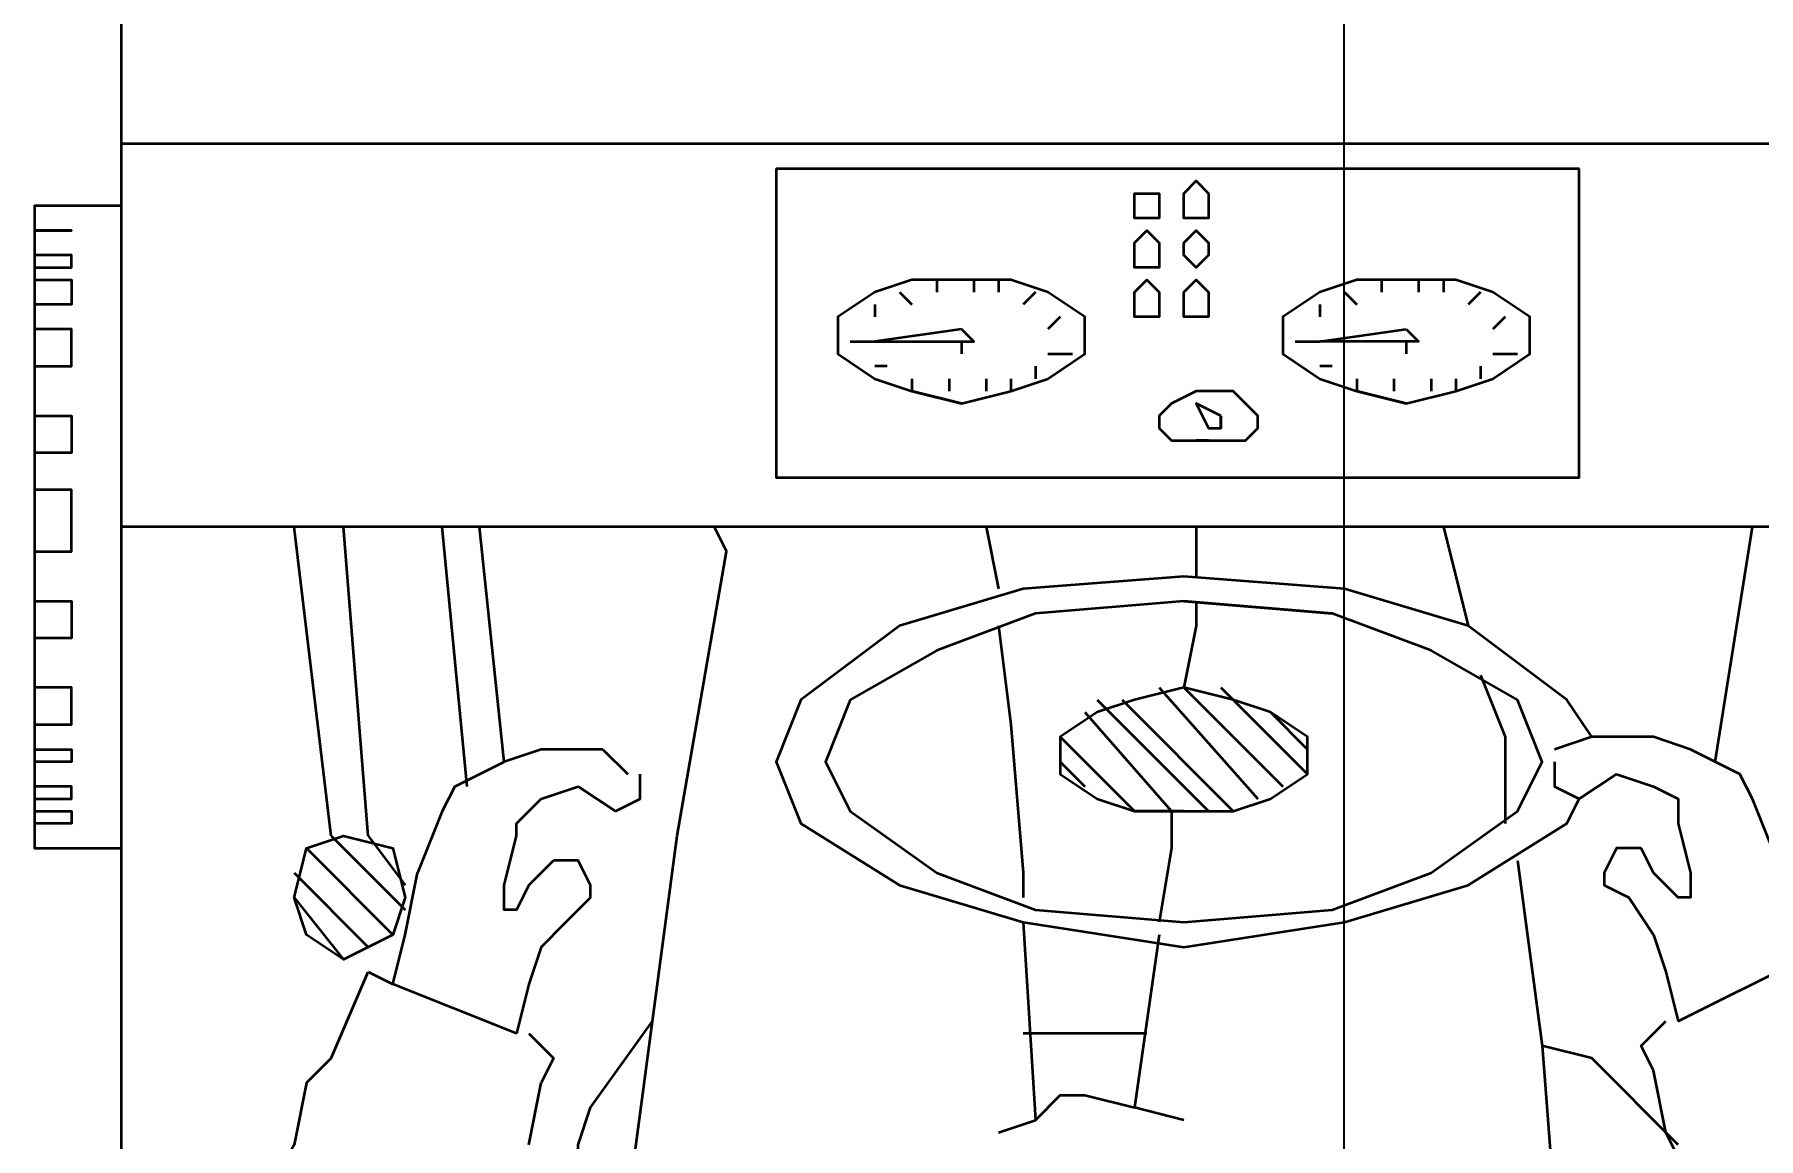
# Model space of a CAD drawing. Header units: millimetres. Extents: x -383313 to -161684, y -117025 to 99224.
# Drawn here: x -337677 to -336765, y -10052 to -9468 of the extents above; entities that cross this region are included whole.
import ezdxf

# ---------------------------------------------------------------- set-up
doc = ezdxf.new("R2010")
doc.units = ezdxf.units.MM
doc.header["$MEASUREMENT"] = 0
doc.layers.get('Defpoints').update_dxf_attribs({"color": 31})
doc.layers.add('001__КОНСТРУКТИВ__размеры внутр.', color=7, linetype='Continuous')
doc.layers.add('layer 1', color=7, linetype='Continuous')
doc.styles.add('PSTUDIO', font='arial.ttf')
doc.dimstyles.new('PS_TICK', dxfattribs={"dimscale": 100, "dimtxt": 2.5, "dimasz": 1, "dimexe": 2, "dimexo": 2, "dimgap": 1, "dimtad": 1, "dimdec": 0, "dimzin": 0, "dimdsep": 46, "dimtxsty": 'PSTUDIO', "dimblk": 'ARCHTICK', "dimcen": 2, "dimdle": 1.5, "dimse1": 1, "dimse2": 1, "dimadec": 0, "dimazin": 0, "dimtfac": 1, "dimtdec": 0, "dimtix": 1, "dimtmove": 1, "dimatfit": 3, "dimldrblk": 'ARCHTICK', "dimfxl": 1, "dimtolj": 1, "dimtzin": 0, "dimarcsym": 0})

# ---------------------------------------------------------------- blocks, each defined once
blk = doc.blocks.new('_ArchTick')
at = {"color": 0, "linetype": 'ByBlock', "const_width": 0.15}
blk.add_lwpolyline([(-0.5, -0.5), (0.5, 0.5)], dxfattribs=at)
blk = doc.blocks.new('*D281')
at = {"layer": '001__КОНСТРУКТИВ__размеры внутр.', "color": 0, "lineweight": -2, "ltscale": 100, "transparency": 16777216}
blk.add_line((-336984.77, -5432.1), (-336984.77, -20232.4), dxfattribs=at)
at = {"layer": 'Defpoints', "color": 0, "ltscale": 100, "transparency": 16777216}
for p in [(-330226.06, -5582.1), (-336984.77, -20082.4), (-335014.06, -20082.4)]:
    blk.add_point(p, dxfattribs=at)
at = {"layer": '001__КОНСТРУКТИВ__размеры внутр.', "color": 0, "lineweight": -2, "ltscale": 100, "transparency": 16777216, "xscale": 100, "yscale": 100, "zscale": 100}
for p, rotation in [((-336984.77, -5582.1), 90), ((-336984.77, -20082.4), 270)]:
    blk.add_blockref('_ArchTick', p, dxfattribs=dict(at, rotation=rotation))
at = {"layer": '001__КОНСТРУКТИВ__размеры внутр.', "color": 0, "ltscale": 100, "transparency": 16777216, "insert": (-337212.41, -12832.25), "char_height": 250, "attachment_point": 5, "rotation": 90, "style": 'PSTUDIO'}
blk.add_mtext('\\A1;14500', dxfattribs=at)
blk = doc.blocks.new('A$C57BD607D')
at = {"layer": 'layer 1', "color": 5, "lineweight": 35}
for points in [[(1156.86, 1437.9), (1156.86, 1437.9), (1156.86, 2836.6), (1156.86, 2836.6)], [(405.23, 2013.07), (405.23, 2013.07), (392.16, 2183), (392.16, 2183)], [(333.33, 2065.35), (333.33, 2065.35), (379.09, 2019.61), (379.09, 2019.61)], [(941.18, 2065.35), (941.18, 2065.35), (934.65, 2032.68), (934.65, 2032.68)], [(339.87, 2058.82), (339.87, 2058.82), (346.41, 2026.14), (346.41, 2026.14)], [(594.77, 2052.29), (594.77, 2052.29), (620.92, 2045.75), (620.92, 2045.75)], [(692.81, 2058.82), (692.81, 2058.82), (673.21, 2052.29), (673.21, 2052.29)], [(679.74, 1947.71), (679.74, 1947.71), (673.21, 2052.29), (673.21, 2052.29)], [(607.84, 1954.25), (607.84, 1954.25), (620.92, 2045.75), (620.92, 2045.75)], [(379.09, 2019.61), (379.09, 2019.61), (405.23, 2013.07), (405.23, 2013.07)], [(1045.75, 2019.61), (1045.75, 2019.61), (1026.15, 1973.85), (1026.15, 1973.85)], [(418.3, 1915.03), (418.3, 1915.03), (405.23, 2013.07), (405.23, 2013.07)], [(614.38, 2006.53), (614.38, 2006.53), (679.74, 2006.53), (679.74, 2006.53)], [(941.18, 1980.39), (941.18, 1980.39), (947.71, 2006.53), (947.71, 2006.53)], [(947.71, 2006.53), (947.71, 2006.53), (1013.08, 1980.39), (1013.08, 1980.39)], [(339.87, 1973.85), (339.87, 1973.85), (333.33, 2000), (333.33, 2000)], [(934.65, 1960.78), (934.65, 1960.78), (941.18, 1980.39), (941.18, 1980.39)], [(346.41, 1954.25), (346.41, 1954.25), (339.87, 1973.85), (339.87, 1973.85)], [(1065.36, 1921.57), (1065.36, 1921.57), (1026.15, 1960.78), (1026.15, 1960.78)], [(1065.36, 1934.64), (1065.36, 1934.64), (1039.22, 1967.32), (1039.22, 1967.32)], [(1006.54, 1954.25), (1006.54, 1954.25), (1000, 1921.57), (1000, 1921.57)], [(1058.82, 1908.49), (1058.82, 1908.49), (1013.08, 1954.25), (1013.08, 1954.25)], [(601.31, 1908.49), (601.31, 1908.49), (607.84, 1947.71), (607.84, 1947.71)], [(679.74, 1921.57), (679.74, 1921.57), (679.74, 1934.64), (679.74, 1934.64)], [(1045.75, 1901.96), (1045.75, 1901.96), (1006.54, 1941.18), (1006.54, 1941.18)], [(941.18, 1928.1), (941.18, 1928.1), (928.11, 1915.03), (928.11, 1915.03)], [(1026.15, 1901.96), (1026.15, 1901.96), (1006.54, 1928.1), (1006.54, 1928.1)], [(346.41, 1921.57), (346.41, 1921.57), (352.94, 1908.49), (352.94, 1908.49)], [(686.27, 1843.14), (686.27, 1843.14), (679.74, 1921.57), (679.74, 1921.57)], [(601.31, 1888.88), (601.31, 1888.88), (601.31, 1908.49), (601.31, 1908.49)], [(1026.15, 1901.96), (1026.15, 1901.96), (1039.22, 1738.56), (1039.22, 1738.56)], [(1045.75, 1901.96), (1045.75, 1901.96), (1065.36, 1738.56), (1065.36, 1738.56)], [(424.84, 1849.67), (424.84, 1849.67), (424.84, 1895.42), (424.84, 1895.42)], [(627.45, 1830.06), (627.45, 1830.06), (568.63, 1888.88), (568.63, 1888.88)], [(640.53, 1830.06), (640.53, 1830.06), (581.7, 1888.88), (581.7, 1888.88)], [(647.06, 1836.6), (647.06, 1836.6), (601.31, 1888.88), (601.31, 1888.88)], [(660.14, 1849.67), (660.14, 1849.67), (620.92, 1888.88), (620.92, 1888.88)], [(895.43, 1888.88), (895.43, 1888.88), (915.04, 1875.81), (915.04, 1875.81)], [(385.63, 1882.35), (385.63, 1882.35), (366.02, 1869.28), (366.02, 1869.28)], [(607.84, 1823.53), (607.84, 1823.53), (555.56, 1882.35), (555.56, 1882.35)], [(575.17, 1823.53), (575.17, 1823.53), (529.41, 1869.28), (529.41, 1869.28)], [(594.77, 1823.53), (594.77, 1823.53), (542.49, 1875.81), (542.49, 1875.81)], [(660.14, 1862.75), (660.14, 1862.75), (647.06, 1875.81), (647.06, 1875.81)], [(901.96, 1856.21), (901.96, 1856.21), (888.89, 1869.28), (888.89, 1869.28)], [(980.39, 1875.81), (980.39, 1875.81), (954.25, 1862.75), (954.25, 1862.75)], [(973.86, 1875.81), (973.86, 1875.81), (986.93, 1738.56), (986.93, 1738.56)], [(313.73, 1862.75), (313.73, 1862.75), (294.12, 1738.56), (294.12, 1738.56)], [(954.25, 1862.75), (954.25, 1862.75), (967.32, 1738.56), (967.32, 1738.56)], [(379.09, 1849.67), (379.09, 1849.67), (398.7, 1856.21), (398.7, 1856.21)], [(549.02, 1836.6), (549.02, 1836.6), (529.41, 1856.21), (529.41, 1856.21)], [(437.91, 1816.99), (437.91, 1816.99), (424.84, 1849.67), (424.84, 1849.67)], [(692.81, 1790.84), (692.81, 1790.84), (686.27, 1843.14), (686.27, 1843.14)], [(588.24, 1790.84), (588.24, 1790.84), (594.77, 1823.53), (594.77, 1823.53)], [(457.52, 1738.56), (457.52, 1738.56), (444.45, 1790.84), (444.45, 1790.84)], [(588.24, 1777.78), (588.24, 1777.78), (588.24, 1790.84), (588.24, 1790.84)], [(699.35, 1738.56), (699.35, 1738.56), (692.81, 1771.24), (692.81, 1771.24)], [(588.24, 1738.56), (588.24, 1738.56), (588.24, 1764.71), (588.24, 1764.71)], [(843.14, 1738.56), (843.14, 1738.56), (836.61, 1751.63), (836.61, 1751.63)], [(52.29, 1738.56), (52.29, 1738.56), (1156.86, 1738.56), (1156.86, 1738.56)], [(575.17, 1679.74), (575.17, 1679.74), (575.17, 1686.27), (575.17, 1686.27)], [(437.91, 1653.59), (437.91, 1653.59), (437.91, 1660.13), (437.91, 1660.13)], [(450.98, 1660.13), (450.98, 1660.13), (450.98, 1666.67), (450.98, 1666.67)], [(464.06, 1660.13), (464.06, 1660.13), (464.06, 1666.67), (464.06, 1666.67)], [(483.67, 1660.13), (483.67, 1660.13), (483.67, 1666.67), (483.67, 1666.67)], [(503.27, 1660.13), (503.27, 1660.13), (503.27, 1666.67), (503.27, 1666.67)], [(673.21, 1653.59), (673.21, 1653.59), (673.21, 1660.13), (673.21, 1660.13)], [(686.27, 1660.13), (686.27, 1660.13), (686.27, 1666.67), (686.27, 1666.67)], [(699.35, 1660.13), (699.35, 1660.13), (699.35, 1666.67), (699.35, 1666.67)], [(718.96, 1660.13), (718.96, 1660.13), (718.96, 1666.67), (718.96, 1666.67)], [(738.57, 1660.13), (738.57, 1660.13), (738.57, 1666.67), (738.57, 1666.67)], [(516.34, 1653.59), (516.34, 1653.59), (522.88, 1653.59), (522.88, 1653.59)], [(751.64, 1653.59), (751.64, 1653.59), (758.18, 1653.59), (758.18, 1653.59)], [(431.37, 1647.06), (431.37, 1647.06), (418.3, 1647.06), (418.3, 1647.06)], [(477.13, 1640.52), (477.13, 1640.52), (477.13, 1647.06), (477.13, 1647.06)], [(666.67, 1647.06), (666.67, 1647.06), (653.6, 1647.06), (653.6, 1647.06)], [(712.42, 1640.52), (712.42, 1640.52), (712.42, 1647.06), (712.42, 1647.06)], [(424.84, 1627.45), (424.84, 1627.45), (431.37, 1633.98), (431.37, 1633.98)], [(535.95, 1640.52), (535.95, 1640.52), (522.88, 1640.52), (522.88, 1640.52)], [(660.14, 1627.45), (660.14, 1627.45), (666.67, 1633.98), (666.67, 1633.98)], [(771.24, 1640.52), (771.24, 1640.52), (758.18, 1640.52), (758.18, 1640.52)], [(522.88, 1620.91), (522.88, 1620.91), (522.88, 1627.45), (522.88, 1627.45)], [(758.18, 1620.91), (758.18, 1620.91), (758.18, 1627.45), (758.18, 1627.45)], [(437.91, 1614.37), (437.91, 1614.37), (444.45, 1620.91), (444.45, 1620.91)], [(457.52, 1607.84), (457.52, 1607.84), (457.52, 1614.37), (457.52, 1614.37)], [(470.59, 1607.84), (470.59, 1607.84), (470.59, 1614.37), (470.59, 1614.37)], [(490.2, 1607.84), (490.2, 1607.84), (490.2, 1614.37), (490.2, 1614.37)], [(509.8, 1614.37), (509.8, 1614.37), (503.27, 1620.91), (503.27, 1620.91)], [(673.21, 1614.37), (673.21, 1614.37), (679.74, 1620.91), (679.74, 1620.91)], [(692.81, 1607.84), (692.81, 1607.84), (692.81, 1614.37), (692.81, 1614.37)], [(705.88, 1607.84), (705.88, 1607.84), (705.88, 1614.37), (705.88, 1614.37)], [(725.49, 1607.84), (725.49, 1607.84), (725.49, 1614.37), (725.49, 1614.37)], [(745.1, 1614.37), (745.1, 1614.37), (738.57, 1620.91), (738.57, 1620.91)], [(810.46, 1549.02), (810.46, 1549.02), (385.63, 1549.02), (385.63, 1549.02)], [(52.29, 1535.94), (52.29, 1535.94), (1156.86, 1535.94), (1156.86, 1535.94)]]:
    blk.add_open_spline(points, degree=3, dxfattribs=at)
for points, knots in [([(1045.75, 2019.61), (1045.75, 2019.61), (1058.82, 2032.68), (1058.82, 2032.68), (1058.82, 2032.68), (1058.82, 2032.68), (1065.36, 2065.35), (1065.36, 2065.35), (1065.36, 2065.35), (1065.36, 2065.35), (1091.51, 2111.11), (1091.51, 2111.11), (1091.51, 2111.11), (1091.51, 2111.11), (1091.51, 2130.72), (1091.51, 2130.72), (1091.51, 2130.72), (1091.51, 2130.72), (1111.12, 2130.72), (1111.12, 2130.72), (1111.12, 2130.72), (1111.12, 2130.72), (1104.58, 2150.32), (1104.58, 2150.32), (1104.58, 2150.32), (1104.58, 2150.32), (1111.12, 2176.47), (1111.12, 2176.47), (1111.12, 2176.47), (1111.12, 2176.47), (1137.25, 2209.15), (1137.25, 2209.15), (1137.25, 2209.15), (1137.25, 2209.15), (1143.79, 2222.22), (1143.79, 2222.22), (1143.79, 2222.22), (1143.79, 2222.22), (1137.25, 2248.36), (1137.25, 2248.36), (1137.25, 2248.36), (1137.25, 2248.36), (1130.72, 2281.04), (1130.72, 2281.04), (1130.72, 2281.04), (1130.72, 2281.04), (1117.65, 2313.73), (1117.65, 2313.73)], [0, 0, 0, 0, 0.083333, 0.083333, 0.083333, 0.083333, 0.166667, 0.166667, 0.166667, 0.166667, 0.25, 0.25, 0.25, 0.25, 0.333333, 0.333333, 0.333333, 0.333333, 0.416667, 0.416667, 0.416667, 0.416667, 0.5, 0.5, 0.5, 0.5, 0.583333, 0.583333, 0.583333, 0.583333, 0.666667, 0.666667, 0.666667, 0.666667, 0.75, 0.75, 0.75, 0.75, 0.833333, 0.833333, 0.833333, 0.833333, 0.916667, 0.916667, 0.916667, 0.916667, 1, 1, 1, 1]), ([(307.19, 2189.54), (307.19, 2189.54), (307.19, 2176.47), (307.19, 2176.47), (307.19, 2176.47), (307.19, 2176.47), (313.73, 2156.86), (313.73, 2156.86), (313.73, 2156.86), (313.73, 2156.86), (320.26, 2130.72), (320.26, 2130.72), (320.26, 2130.72), (320.26, 2130.72), (320.26, 2111.11), (320.26, 2111.11), (320.26, 2111.11), (320.26, 2111.11), (326.8, 2104.57), (326.8, 2104.57), (326.8, 2104.57), (326.8, 2104.57), (333.33, 2091.5), (333.33, 2091.5), (333.33, 2091.5), (333.33, 2091.5), (333.33, 2071.89), (333.33, 2071.89), (333.33, 2071.89), (333.33, 2071.89), (339.87, 2058.82), (339.87, 2058.82)], [0, 0, 0, 0, 0.125, 0.125, 0.125, 0.125, 0.25, 0.25, 0.25, 0.25, 0.375, 0.375, 0.375, 0.375, 0.5, 0.5, 0.5, 0.5, 0.625, 0.625, 0.625, 0.625, 0.75, 0.75, 0.75, 0.75, 0.875, 0.875, 0.875, 0.875, 1, 1, 1, 1]), ([(915.04, 2189.54), (915.04, 2189.54), (915.04, 2065.35), (915.04, 2065.35), (915.04, 2065.35), (915.04, 2065.35), (908.5, 2045.75), (908.5, 2045.75), (908.5, 2045.75), (908.5, 2045.75), (875.82, 2000), (875.82, 2000)], [0, 0, 0, 0, 0.333333, 0.333333, 0.333333, 0.333333, 0.666667, 0.666667, 0.666667, 0.666667, 1, 1, 1, 1]), ([(888.89, 2098.04), (888.89, 2098.04), (862.75, 1901.96), (862.75, 1901.96), (862.75, 1901.96), (862.75, 1901.96), (836.61, 1751.63), (836.61, 1751.63)], [0, 0, 0, 0, 0.5, 0.5, 0.5, 0.5, 1, 1, 1, 1]), ([(673.21, 2052.29), (673.21, 2052.29), (660.14, 2039.22), (660.14, 2039.22), (660.14, 2039.22), (660.14, 2039.22), (647.06, 2039.22), (647.06, 2039.22), (647.06, 2039.22), (647.06, 2039.22), (620.92, 2045.75), (620.92, 2045.75)], [0, 0, 0, 0, 0.333333, 0.333333, 0.333333, 0.333333, 0.666667, 0.666667, 0.666667, 0.666667, 1, 1, 1, 1]), ([(346.41, 2026.14), (346.41, 2026.14), (352.94, 2013.07), (352.94, 2013.07), (352.94, 2013.07), (352.94, 2013.07), (339.87, 2000), (339.87, 2000)], [0, 0, 0, 0, 0.5, 0.5, 0.5, 0.5, 1, 1, 1, 1]), ([(941.18, 2006.53), (941.18, 2006.53), (928.11, 2019.61), (928.11, 2019.61), (928.11, 2019.61), (928.11, 2019.61), (934.65, 2032.68), (934.65, 2032.68)], [0, 0, 0, 0, 0.5, 0.5, 0.5, 0.5, 1, 1, 1, 1]), ([(333.33, 2000), (333.33, 2000), (267.98, 1967.32), (267.98, 1967.32), (267.98, 1967.32), (267.98, 1967.32), (274.51, 1947.71), (274.51, 1947.71)], [0, 0, 0, 0, 0.5, 0.5, 0.5, 0.5, 1, 1, 1, 1]), ([(1026.15, 1973.85), (1026.15, 1973.85), (1013.08, 1980.39), (1013.08, 1980.39), (1013.08, 1980.39), (1013.08, 1980.39), (1006.54, 1954.25), (1006.54, 1954.25)], [0, 0, 0, 0, 0.5, 0.5, 0.5, 0.5, 1, 1, 1, 1]), ([(594.77, 1764.71), (594.77, 1764.71), (679.74, 1771.24), (679.74, 1771.24), (679.74, 1771.24), (679.74, 1771.24), (745.1, 1790.84), (745.1, 1790.84), (745.1, 1790.84), (745.1, 1790.84), (797.39, 1830.06), (797.39, 1830.06), (797.39, 1830.06), (797.39, 1830.06), (810.46, 1862.75), (810.46, 1862.75), (810.46, 1862.75), (810.46, 1862.75), (797.39, 1895.42), (797.39, 1895.42), (797.39, 1895.42), (797.39, 1895.42), (745.1, 1928.1), (745.1, 1928.1), (745.1, 1928.1), (745.1, 1928.1), (679.74, 1947.71), (679.74, 1947.71), (679.74, 1947.71), (679.74, 1947.71), (594.77, 1960.78), (594.77, 1960.78), (594.77, 1960.78), (594.77, 1960.78), (509.8, 1947.71), (509.8, 1947.71), (509.8, 1947.71), (509.8, 1947.71), (444.45, 1928.1), (444.45, 1928.1), (444.45, 1928.1), (444.45, 1928.1), (392.16, 1895.42), (392.16, 1895.42), (392.16, 1895.42), (392.16, 1895.42), (385.63, 1882.35), (385.63, 1882.35)], [0, 0, 0, 0, 0.083333, 0.083333, 0.083333, 0.083333, 0.166667, 0.166667, 0.166667, 0.166667, 0.25, 0.25, 0.25, 0.25, 0.333333, 0.333333, 0.333333, 0.333333, 0.416667, 0.416667, 0.416667, 0.416667, 0.5, 0.5, 0.5, 0.5, 0.583333, 0.583333, 0.583333, 0.583333, 0.666667, 0.666667, 0.666667, 0.666667, 0.75, 0.75, 0.75, 0.75, 0.833333, 0.833333, 0.833333, 0.833333, 0.916667, 0.916667, 0.916667, 0.916667, 1, 1, 1, 1]), ([(934.65, 1960.78), (934.65, 1960.78), (921.57, 1947.71), (921.57, 1947.71), (921.57, 1947.71), (921.57, 1947.71), (908.5, 1934.64), (908.5, 1934.64), (908.5, 1934.64), (908.5, 1934.64), (908.5, 1928.1), (908.5, 1928.1), (908.5, 1928.1), (908.5, 1928.1), (915.04, 1915.03), (915.04, 1915.03), (915.04, 1915.03), (915.04, 1915.03), (928.11, 1915.03), (928.11, 1915.03)], [0, 0, 0, 0, 0.2, 0.2, 0.2, 0.2, 0.4, 0.4, 0.4, 0.4, 0.6, 0.6, 0.6, 0.6, 0.8, 0.8, 0.8, 0.8, 1, 1, 1, 1]), ([(1065.36, 1934.64), (1065.36, 1934.64), (1058.82, 1954.25), (1058.82, 1954.25), (1058.82, 1954.25), (1058.82, 1954.25), (1039.22, 1967.32), (1039.22, 1967.32), (1039.22, 1967.32), (1039.22, 1967.32), (1013.08, 1954.25), (1013.08, 1954.25), (1013.08, 1954.25), (1013.08, 1954.25), (1006.54, 1934.64), (1006.54, 1934.64), (1006.54, 1934.64), (1006.54, 1934.64), (1013.08, 1908.49), (1013.08, 1908.49), (1013.08, 1908.49), (1013.08, 1908.49), (1039.22, 1901.96), (1039.22, 1901.96), (1039.22, 1901.96), (1039.22, 1901.96), (1058.82, 1908.49), (1058.82, 1908.49), (1058.82, 1908.49), (1058.82, 1908.49), (1065.36, 1934.64), (1065.36, 1934.64)], [0, 0, 0, 0, 0.125, 0.125, 0.125, 0.125, 0.25, 0.25, 0.25, 0.25, 0.375, 0.375, 0.375, 0.375, 0.5, 0.5, 0.5, 0.5, 0.625, 0.625, 0.625, 0.625, 0.75, 0.75, 0.75, 0.75, 0.875, 0.875, 0.875, 0.875, 1, 1, 1, 1]), ([(352.94, 1908.49), (352.94, 1908.49), (366.02, 1908.49), (366.02, 1908.49), (366.02, 1908.49), (366.02, 1908.49), (372.55, 1921.57), (372.55, 1921.57), (372.55, 1921.57), (372.55, 1921.57), (372.55, 1928.1), (372.55, 1928.1), (372.55, 1928.1), (372.55, 1928.1), (359.48, 1934.64), (359.48, 1934.64), (359.48, 1934.64), (359.48, 1934.64), (346.41, 1954.25), (346.41, 1954.25)], [0, 0, 0, 0, 0.2, 0.2, 0.2, 0.2, 0.4, 0.4, 0.4, 0.4, 0.6, 0.6, 0.6, 0.6, 0.8, 0.8, 0.8, 0.8, 1, 1, 1, 1]), ([(594.77, 1777.78), (594.77, 1777.78), (673.21, 1784.31), (673.21, 1784.31), (673.21, 1784.31), (673.21, 1784.31), (725.49, 1803.92), (725.49, 1803.92), (725.49, 1803.92), (725.49, 1803.92), (771.24, 1830.06), (771.24, 1830.06), (771.24, 1830.06), (771.24, 1830.06), (784.31, 1862.75), (784.31, 1862.75), (784.31, 1862.75), (784.31, 1862.75), (771.24, 1888.88), (771.24, 1888.88), (771.24, 1888.88), (771.24, 1888.88), (725.49, 1921.57), (725.49, 1921.57), (725.49, 1921.57), (725.49, 1921.57), (673.21, 1941.18), (673.21, 1941.18), (673.21, 1941.18), (673.21, 1941.18), (594.77, 1947.71), (594.77, 1947.71), (594.77, 1947.71), (594.77, 1947.71), (516.34, 1941.18), (516.34, 1941.18), (516.34, 1941.18), (516.34, 1941.18), (464.06, 1921.57), (464.06, 1921.57), (464.06, 1921.57), (464.06, 1921.57), (418.3, 1888.88), (418.3, 1888.88), (418.3, 1888.88), (418.3, 1888.88), (405.23, 1862.75), (405.23, 1862.75), (405.23, 1862.75), (405.23, 1862.75), (418.3, 1830.06), (418.3, 1830.06), (418.3, 1830.06), (418.3, 1830.06), (464.06, 1803.92), (464.06, 1803.92), (464.06, 1803.92), (464.06, 1803.92), (516.34, 1784.31), (516.34, 1784.31), (516.34, 1784.31), (516.34, 1784.31), (594.77, 1777.78), (594.77, 1777.78), (594.77, 1777.78), (594.77, 1777.78), (516.34, 1784.31), (516.34, 1784.31)], [0, 0, 0, 0, 0.058824, 0.058824, 0.058824, 0.058824, 0.117647, 0.117647, 0.117647, 0.117647, 0.176471, 0.176471, 0.176471, 0.176471, 0.235294, 0.235294, 0.235294, 0.235294, 0.294118, 0.294118, 0.294118, 0.294118, 0.352941, 0.352941, 0.352941, 0.352941, 0.411765, 0.411765, 0.411765, 0.411765, 0.470588, 0.470588, 0.470588, 0.470588, 0.529412, 0.529412, 0.529412, 0.529412, 0.588235, 0.588235, 0.588235, 0.588235, 0.647059, 0.647059, 0.647059, 0.647059, 0.705882, 0.705882, 0.705882, 0.705882, 0.764706, 0.764706, 0.764706, 0.764706, 0.823529, 0.823529, 0.823529, 0.823529, 0.882353, 0.882353, 0.882353, 0.882353, 0.941176, 0.941176, 0.941176, 0.941176, 1, 1, 1, 1]), ([(366.02, 1869.28), (366.02, 1869.28), (346.41, 1875.81), (346.41, 1875.81), (346.41, 1875.81), (346.41, 1875.81), (333.33, 1882.35), (333.33, 1882.35), (333.33, 1882.35), (333.33, 1882.35), (333.33, 1895.42), (333.33, 1895.42), (333.33, 1895.42), (333.33, 1895.42), (326.8, 1921.57), (326.8, 1921.57), (326.8, 1921.57), (326.8, 1921.57), (326.8, 1934.64), (326.8, 1934.64), (326.8, 1934.64), (326.8, 1934.64), (333.33, 1934.64), (333.33, 1934.64), (333.33, 1934.64), (333.33, 1934.64), (346.41, 1921.57), (346.41, 1921.57)], [0, 0, 0, 0, 0.142857, 0.142857, 0.142857, 0.142857, 0.285714, 0.285714, 0.285714, 0.285714, 0.428571, 0.428571, 0.428571, 0.428571, 0.571429, 0.571429, 0.571429, 0.571429, 0.714286, 0.714286, 0.714286, 0.714286, 0.857143, 0.857143, 0.857143, 0.857143, 1, 1, 1, 1]), ([(941.18, 1928.1), (941.18, 1928.1), (947.71, 1941.18), (947.71, 1941.18), (947.71, 1941.18), (947.71, 1941.18), (954.25, 1941.18), (954.25, 1941.18), (954.25, 1941.18), (954.25, 1941.18), (954.25, 1928.1), (954.25, 1928.1), (954.25, 1928.1), (954.25, 1928.1), (947.71, 1901.96), (947.71, 1901.96), (947.71, 1901.96), (947.71, 1901.96), (947.71, 1895.42), (947.71, 1895.42), (947.71, 1895.42), (947.71, 1895.42), (934.65, 1882.35), (934.65, 1882.35), (934.65, 1882.35), (934.65, 1882.35), (915.04, 1875.81), (915.04, 1875.81)], [0, 0, 0, 0, 0.142857, 0.142857, 0.142857, 0.142857, 0.285714, 0.285714, 0.285714, 0.285714, 0.428571, 0.428571, 0.428571, 0.428571, 0.571429, 0.571429, 0.571429, 0.571429, 0.714286, 0.714286, 0.714286, 0.714286, 0.857143, 0.857143, 0.857143, 0.857143, 1, 1, 1, 1]), ([(281.05, 1915.03), (281.05, 1915.03), (294.12, 1882.35), (294.12, 1882.35), (294.12, 1882.35), (294.12, 1882.35), (300.66, 1869.28), (300.66, 1869.28), (300.66, 1869.28), (300.66, 1869.28), (326.8, 1856.21), (326.8, 1856.21), (326.8, 1856.21), (326.8, 1856.21), (346.41, 1849.67), (346.41, 1849.67), (346.41, 1849.67), (346.41, 1849.67), (379.09, 1849.67), (379.09, 1849.67)], [0, 0, 0, 0, 0.2, 0.2, 0.2, 0.2, 0.4, 0.4, 0.4, 0.4, 0.6, 0.6, 0.6, 0.6, 0.8, 0.8, 0.8, 0.8, 1, 1, 1, 1]), ([(980.39, 1875.81), (980.39, 1875.81), (986.93, 1888.88), (986.93, 1888.88), (986.93, 1888.88), (986.93, 1888.88), (1000, 1921.57), (1000, 1921.57)], [0, 0, 0, 0, 0.5, 0.5, 0.5, 0.5, 1, 1, 1, 1]), ([(1156.86, 1568.63), (1156.86, 1568.63), (1202.62, 1568.63), (1202.62, 1568.63), (1202.62, 1568.63), (1202.62, 1568.63), (1202.62, 1908.49), (1202.62, 1908.49), (1202.62, 1908.49), (1202.62, 1908.49), (1156.86, 1908.49), (1156.86, 1908.49)], [0, 0, 0, 0, 0.333333, 0.333333, 0.333333, 0.333333, 0.666667, 0.666667, 0.666667, 0.666667, 1, 1, 1, 1]), ([(594.77, 1888.88), (594.77, 1888.88), (568.63, 1888.88), (568.63, 1888.88), (568.63, 1888.88), (568.63, 1888.88), (549.02, 1882.35), (549.02, 1882.35), (549.02, 1882.35), (549.02, 1882.35), (529.41, 1869.28), (529.41, 1869.28), (529.41, 1869.28), (529.41, 1869.28), (529.41, 1849.67), (529.41, 1849.67), (529.41, 1849.67), (529.41, 1849.67), (549.02, 1836.6), (549.02, 1836.6), (549.02, 1836.6), (549.02, 1836.6), (568.63, 1830.06), (568.63, 1830.06), (568.63, 1830.06), (568.63, 1830.06), (594.77, 1823.53), (594.77, 1823.53), (594.77, 1823.53), (594.77, 1823.53), (620.92, 1830.06), (620.92, 1830.06), (620.92, 1830.06), (620.92, 1830.06), (640.53, 1836.6), (640.53, 1836.6), (640.53, 1836.6), (640.53, 1836.6), (660.14, 1849.67), (660.14, 1849.67), (660.14, 1849.67), (660.14, 1849.67), (660.14, 1869.28), (660.14, 1869.28), (660.14, 1869.28), (660.14, 1869.28), (640.53, 1882.35), (640.53, 1882.35), (640.53, 1882.35), (640.53, 1882.35), (620.92, 1888.88), (620.92, 1888.88), (620.92, 1888.88), (620.92, 1888.88), (594.77, 1888.88), (594.77, 1888.88), (594.77, 1888.88), (594.77, 1888.88), (620.92, 1888.88), (620.92, 1888.88)], [0, 0, 0, 0, 0.066667, 0.066667, 0.066667, 0.066667, 0.133333, 0.133333, 0.133333, 0.133333, 0.2, 0.2, 0.2, 0.2, 0.266667, 0.266667, 0.266667, 0.266667, 0.333333, 0.333333, 0.333333, 0.333333, 0.4, 0.4, 0.4, 0.4, 0.466667, 0.466667, 0.466667, 0.466667, 0.533333, 0.533333, 0.533333, 0.533333, 0.6, 0.6, 0.6, 0.6, 0.666667, 0.666667, 0.666667, 0.666667, 0.733333, 0.733333, 0.733333, 0.733333, 0.8, 0.8, 0.8, 0.8, 0.866667, 0.866667, 0.866667, 0.866667, 0.933333, 0.933333, 0.933333, 0.933333, 1, 1, 1, 1]), ([(895.43, 1888.88), (895.43, 1888.88), (882.35, 1882.35), (882.35, 1882.35), (882.35, 1882.35), (882.35, 1882.35), (882.35, 1869.28), (882.35, 1869.28)], [0, 0, 0, 0, 0.5, 0.5, 0.5, 0.5, 1, 1, 1, 1]), ([(1202.62, 1888.88), (1202.62, 1888.88), (1183.01, 1888.88), (1183.01, 1888.88), (1183.01, 1888.88), (1183.01, 1888.88), (1183.01, 1895.42), (1183.01, 1895.42), (1183.01, 1895.42), (1183.01, 1895.42), (1202.62, 1895.42), (1202.62, 1895.42)], [0, 0, 0, 0, 0.333333, 0.333333, 0.333333, 0.333333, 0.666667, 0.666667, 0.666667, 0.666667, 1, 1, 1, 1]), ([(398.7, 1862.75), (398.7, 1862.75), (398.7, 1875.81), (398.7, 1875.81), (398.7, 1875.81), (398.7, 1875.81), (385.63, 1882.35), (385.63, 1882.35)], [0, 0, 0, 0, 0.5, 0.5, 0.5, 0.5, 1, 1, 1, 1]), ([(1202.62, 1882.35), (1202.62, 1882.35), (1183.01, 1882.35), (1183.01, 1882.35), (1183.01, 1882.35), (1183.01, 1882.35), (1183.01, 1875.81), (1183.01, 1875.81), (1183.01, 1875.81), (1183.01, 1875.81), (1202.62, 1875.81), (1202.62, 1875.81)], [0, 0, 0, 0, 0.333333, 0.333333, 0.333333, 0.333333, 0.666667, 0.666667, 0.666667, 0.666667, 1, 1, 1, 1]), ([(901.96, 1856.21), (901.96, 1856.21), (934.65, 1856.21), (934.65, 1856.21), (934.65, 1856.21), (934.65, 1856.21), (954.25, 1862.75), (954.25, 1862.75)], [0, 0, 0, 0, 0.5, 0.5, 0.5, 0.5, 1, 1, 1, 1]), ([(1202.62, 1856.21), (1202.62, 1856.21), (1183.01, 1856.21), (1183.01, 1856.21), (1183.01, 1856.21), (1183.01, 1856.21), (1183.01, 1862.75), (1183.01, 1862.75), (1183.01, 1862.75), (1183.01, 1862.75), (1202.62, 1862.75), (1202.62, 1862.75)], [0, 0, 0, 0, 0.333333, 0.333333, 0.333333, 0.333333, 0.666667, 0.666667, 0.666667, 0.666667, 1, 1, 1, 1]), ([(379.09, 1849.67), (379.09, 1849.67), (392.16, 1830.06), (392.16, 1830.06), (392.16, 1830.06), (392.16, 1830.06), (444.45, 1790.84), (444.45, 1790.84), (444.45, 1790.84), (444.45, 1790.84), (509.8, 1771.24), (509.8, 1771.24), (509.8, 1771.24), (509.8, 1771.24), (594.77, 1764.71), (594.77, 1764.71)], [0, 0, 0, 0, 0.25, 0.25, 0.25, 0.25, 0.5, 0.5, 0.5, 0.5, 0.75, 0.75, 0.75, 0.75, 1, 1, 1, 1]), ([(1202.62, 1843.14), (1202.62, 1843.14), (1183.01, 1843.14), (1183.01, 1843.14), (1183.01, 1843.14), (1183.01, 1843.14), (1183.01, 1823.53), (1183.01, 1823.53), (1183.01, 1823.53), (1183.01, 1823.53), (1202.62, 1823.53), (1202.62, 1823.53)], [0, 0, 0, 0, 0.333333, 0.333333, 0.333333, 0.333333, 0.666667, 0.666667, 0.666667, 0.666667, 1, 1, 1, 1]), ([(1202.62, 1777.78), (1202.62, 1777.78), (1183.01, 1777.78), (1183.01, 1777.78), (1183.01, 1777.78), (1183.01, 1777.78), (1183.01, 1797.38), (1183.01, 1797.38), (1183.01, 1797.38), (1183.01, 1797.38), (1202.62, 1797.38), (1202.62, 1797.38)], [0, 0, 0, 0, 0.333333, 0.333333, 0.333333, 0.333333, 0.666667, 0.666667, 0.666667, 0.666667, 1, 1, 1, 1]), ([(1202.62, 1751.63), (1202.62, 1751.63), (1183.01, 1751.63), (1183.01, 1751.63), (1183.01, 1751.63), (1183.01, 1751.63), (1183.01, 1718.95), (1183.01, 1718.95), (1183.01, 1718.95), (1183.01, 1718.95), (1202.62, 1718.95), (1202.62, 1718.95)], [0, 0, 0, 0, 0.333333, 0.333333, 0.333333, 0.333333, 0.666667, 0.666667, 0.666667, 0.666667, 1, 1, 1, 1]), ([(810.46, 1549.02), (810.46, 1549.02), (810.46, 1712.41), (810.46, 1712.41), (810.46, 1712.41), (810.46, 1712.41), (385.63, 1712.41), (385.63, 1712.41), (385.63, 1712.41), (385.63, 1712.41), (385.63, 1549.02), (385.63, 1549.02)], [0, 0, 0, 0, 0.333333, 0.333333, 0.333333, 0.333333, 0.666667, 0.666667, 0.666667, 0.666667, 1, 1, 1, 1]), ([(1202.62, 1679.74), (1202.62, 1679.74), (1183.01, 1679.74), (1183.01, 1679.74), (1183.01, 1679.74), (1183.01, 1679.74), (1183.01, 1699.34), (1183.01, 1699.34), (1183.01, 1699.34), (1183.01, 1699.34), (1202.62, 1699.34), (1202.62, 1699.34)], [0, 0, 0, 0, 0.333333, 0.333333, 0.333333, 0.333333, 0.666667, 0.666667, 0.666667, 0.666667, 1, 1, 1, 1]), ([(581.7, 1692.81), (581.7, 1692.81), (562.1, 1692.81), (562.1, 1692.81), (562.1, 1692.81), (562.1, 1692.81), (555.56, 1686.27), (555.56, 1686.27), (555.56, 1686.27), (555.56, 1686.27), (555.56, 1679.74), (555.56, 1679.74), (555.56, 1679.74), (555.56, 1679.74), (562.1, 1673.2), (562.1, 1673.2), (562.1, 1673.2), (562.1, 1673.2), (568.63, 1666.67), (568.63, 1666.67), (568.63, 1666.67), (568.63, 1666.67), (588.24, 1666.67), (588.24, 1666.67), (588.24, 1666.67), (588.24, 1666.67), (601.31, 1673.2), (601.31, 1673.2), (601.31, 1673.2), (601.31, 1673.2), (607.84, 1679.74), (607.84, 1679.74), (607.84, 1679.74), (607.84, 1679.74), (607.84, 1686.27), (607.84, 1686.27), (607.84, 1686.27), (607.84, 1686.27), (601.31, 1692.81), (601.31, 1692.81), (601.31, 1692.81), (601.31, 1692.81), (581.7, 1692.81), (581.7, 1692.81), (581.7, 1692.81), (581.7, 1692.81), (588.24, 1692.81), (588.24, 1692.81)], [0, 0, 0, 0, 0.083333, 0.083333, 0.083333, 0.083333, 0.166667, 0.166667, 0.166667, 0.166667, 0.25, 0.25, 0.25, 0.25, 0.333333, 0.333333, 0.333333, 0.333333, 0.416667, 0.416667, 0.416667, 0.416667, 0.5, 0.5, 0.5, 0.5, 0.583333, 0.583333, 0.583333, 0.583333, 0.666667, 0.666667, 0.666667, 0.666667, 0.75, 0.75, 0.75, 0.75, 0.833333, 0.833333, 0.833333, 0.833333, 0.916667, 0.916667, 0.916667, 0.916667, 1, 1, 1, 1]), ([(575.17, 1679.74), (575.17, 1679.74), (575.17, 1686.27), (575.17, 1686.27), (575.17, 1686.27), (575.17, 1686.27), (581.7, 1686.27), (581.7, 1686.27), (581.7, 1686.27), (581.7, 1686.27), (588.24, 1673.2), (588.24, 1673.2), (588.24, 1673.2), (588.24, 1673.2), (575.17, 1679.74), (575.17, 1679.74)], [0, 0, 0, 0, 0.25, 0.25, 0.25, 0.25, 0.5, 0.5, 0.5, 0.5, 0.75, 0.75, 0.75, 0.75, 1, 1, 1, 1]), ([(477.13, 1673.2), (477.13, 1673.2), (450.98, 1666.67), (450.98, 1666.67), (450.98, 1666.67), (450.98, 1666.67), (431.37, 1660.13), (431.37, 1660.13), (431.37, 1660.13), (431.37, 1660.13), (411.76, 1647.06), (411.76, 1647.06), (411.76, 1647.06), (411.76, 1647.06), (411.76, 1627.45), (411.76, 1627.45), (411.76, 1627.45), (411.76, 1627.45), (431.37, 1614.37), (431.37, 1614.37), (431.37, 1614.37), (431.37, 1614.37), (450.98, 1607.84), (450.98, 1607.84), (450.98, 1607.84), (450.98, 1607.84), (503.27, 1607.84), (503.27, 1607.84), (503.27, 1607.84), (503.27, 1607.84), (522.88, 1614.37), (522.88, 1614.37), (522.88, 1614.37), (522.88, 1614.37), (542.49, 1627.45), (542.49, 1627.45), (542.49, 1627.45), (542.49, 1627.45), (542.49, 1647.06), (542.49, 1647.06), (542.49, 1647.06), (542.49, 1647.06), (522.88, 1660.13), (522.88, 1660.13), (522.88, 1660.13), (522.88, 1660.13), (503.27, 1666.67), (503.27, 1666.67), (503.27, 1666.67), (503.27, 1666.67), (477.13, 1673.2), (477.13, 1673.2), (477.13, 1673.2), (477.13, 1673.2), (503.27, 1666.67), (503.27, 1666.67)], [0, 0, 0, 0, 0.071429, 0.071429, 0.071429, 0.071429, 0.142857, 0.142857, 0.142857, 0.142857, 0.214286, 0.214286, 0.214286, 0.214286, 0.285714, 0.285714, 0.285714, 0.285714, 0.357143, 0.357143, 0.357143, 0.357143, 0.428571, 0.428571, 0.428571, 0.428571, 0.5, 0.5, 0.5, 0.5, 0.571429, 0.571429, 0.571429, 0.571429, 0.642857, 0.642857, 0.642857, 0.642857, 0.714286, 0.714286, 0.714286, 0.714286, 0.785714, 0.785714, 0.785714, 0.785714, 0.857143, 0.857143, 0.857143, 0.857143, 0.928571, 0.928571, 0.928571, 0.928571, 1, 1, 1, 1]), ([(712.42, 1673.2), (712.42, 1673.2), (686.27, 1666.67), (686.27, 1666.67), (686.27, 1666.67), (686.27, 1666.67), (666.67, 1660.13), (666.67, 1660.13), (666.67, 1660.13), (666.67, 1660.13), (647.06, 1647.06), (647.06, 1647.06), (647.06, 1647.06), (647.06, 1647.06), (647.06, 1627.45), (647.06, 1627.45), (647.06, 1627.45), (647.06, 1627.45), (666.67, 1614.37), (666.67, 1614.37), (666.67, 1614.37), (666.67, 1614.37), (686.27, 1607.84), (686.27, 1607.84), (686.27, 1607.84), (686.27, 1607.84), (738.57, 1607.84), (738.57, 1607.84), (738.57, 1607.84), (738.57, 1607.84), (758.18, 1614.37), (758.18, 1614.37), (758.18, 1614.37), (758.18, 1614.37), (777.78, 1627.45), (777.78, 1627.45), (777.78, 1627.45), (777.78, 1627.45), (777.78, 1647.06), (777.78, 1647.06), (777.78, 1647.06), (777.78, 1647.06), (758.18, 1660.13), (758.18, 1660.13), (758.18, 1660.13), (758.18, 1660.13), (738.57, 1666.67), (738.57, 1666.67), (738.57, 1666.67), (738.57, 1666.67), (712.42, 1673.2), (712.42, 1673.2), (712.42, 1673.2), (712.42, 1673.2), (738.57, 1666.67), (738.57, 1666.67)], [0, 0, 0, 0, 0.071429, 0.071429, 0.071429, 0.071429, 0.142857, 0.142857, 0.142857, 0.142857, 0.214286, 0.214286, 0.214286, 0.214286, 0.285714, 0.285714, 0.285714, 0.285714, 0.357143, 0.357143, 0.357143, 0.357143, 0.428571, 0.428571, 0.428571, 0.428571, 0.5, 0.5, 0.5, 0.5, 0.571429, 0.571429, 0.571429, 0.571429, 0.642857, 0.642857, 0.642857, 0.642857, 0.714286, 0.714286, 0.714286, 0.714286, 0.785714, 0.785714, 0.785714, 0.785714, 0.857143, 0.857143, 0.857143, 0.857143, 0.928571, 0.928571, 0.928571, 0.928571, 1, 1, 1, 1]), ([(1202.62, 1653.59), (1202.62, 1653.59), (1183.01, 1653.59), (1183.01, 1653.59), (1183.01, 1653.59), (1183.01, 1653.59), (1183.01, 1633.98), (1183.01, 1633.98), (1183.01, 1633.98), (1183.01, 1633.98), (1202.62, 1633.98), (1202.62, 1633.98)], [0, 0, 0, 0, 0.333333, 0.333333, 0.333333, 0.333333, 0.666667, 0.666667, 0.666667, 0.666667, 1, 1, 1, 1]), ([(477.13, 1633.98), (477.13, 1633.98), (522.88, 1640.52), (522.88, 1640.52), (522.88, 1640.52), (522.88, 1640.52), (470.59, 1640.52), (470.59, 1640.52), (470.59, 1640.52), (470.59, 1640.52), (477.13, 1633.98), (477.13, 1633.98)], [0, 0, 0, 0, 0.333333, 0.333333, 0.333333, 0.333333, 0.666667, 0.666667, 0.666667, 0.666667, 1, 1, 1, 1]), ([(712.42, 1633.98), (712.42, 1633.98), (705.88, 1640.52), (705.88, 1640.52), (705.88, 1640.52), (705.88, 1640.52), (758.18, 1640.52), (758.18, 1640.52), (758.18, 1640.52), (758.18, 1640.52), (712.42, 1633.98), (712.42, 1633.98)], [0, 0, 0, 0, 0.333333, 0.333333, 0.333333, 0.333333, 0.666667, 0.666667, 0.666667, 0.666667, 1, 1, 1, 1]), ([(594.77, 1620.91), (594.77, 1620.91), (594.77, 1627.45), (594.77, 1627.45), (594.77, 1627.45), (594.77, 1627.45), (588.24, 1627.45), (588.24, 1627.45), (588.24, 1627.45), (588.24, 1627.45), (581.7, 1627.45), (581.7, 1627.45), (581.7, 1627.45), (581.7, 1627.45), (581.7, 1620.91), (581.7, 1620.91), (581.7, 1620.91), (581.7, 1620.91), (581.7, 1614.37), (581.7, 1614.37), (581.7, 1614.37), (581.7, 1614.37), (588.24, 1607.84), (588.24, 1607.84), (588.24, 1607.84), (588.24, 1607.84), (594.77, 1614.37), (594.77, 1614.37), (594.77, 1614.37), (594.77, 1614.37), (594.77, 1620.91), (594.77, 1620.91)], [0, 0, 0, 0, 0.125, 0.125, 0.125, 0.125, 0.25, 0.25, 0.25, 0.25, 0.375, 0.375, 0.375, 0.375, 0.5, 0.5, 0.5, 0.5, 0.625, 0.625, 0.625, 0.625, 0.75, 0.75, 0.75, 0.75, 0.875, 0.875, 0.875, 0.875, 1, 1, 1, 1]), ([(620.92, 1620.91), (620.92, 1620.91), (620.92, 1627.45), (620.92, 1627.45), (620.92, 1627.45), (620.92, 1627.45), (614.38, 1627.45), (614.38, 1627.45), (614.38, 1627.45), (614.38, 1627.45), (607.84, 1627.45), (607.84, 1627.45), (607.84, 1627.45), (607.84, 1627.45), (607.84, 1620.91), (607.84, 1620.91), (607.84, 1620.91), (607.84, 1620.91), (607.84, 1614.37), (607.84, 1614.37), (607.84, 1614.37), (607.84, 1614.37), (614.38, 1607.84), (614.38, 1607.84), (614.38, 1607.84), (614.38, 1607.84), (620.92, 1614.37), (620.92, 1614.37), (620.92, 1614.37), (620.92, 1614.37), (620.92, 1620.91), (620.92, 1620.91)], [0, 0, 0, 0, 0.125, 0.125, 0.125, 0.125, 0.25, 0.25, 0.25, 0.25, 0.375, 0.375, 0.375, 0.375, 0.5, 0.5, 0.5, 0.5, 0.625, 0.625, 0.625, 0.625, 0.75, 0.75, 0.75, 0.75, 0.875, 0.875, 0.875, 0.875, 1, 1, 1, 1]), ([(1202.62, 1607.84), (1202.62, 1607.84), (1183.01, 1607.84), (1183.01, 1607.84), (1183.01, 1607.84), (1183.01, 1607.84), (1183.01, 1620.91), (1183.01, 1620.91), (1183.01, 1620.91), (1183.01, 1620.91), (1202.62, 1620.91), (1202.62, 1620.91)], [0, 0, 0, 0, 0.333333, 0.333333, 0.333333, 0.333333, 0.666667, 0.666667, 0.666667, 0.666667, 1, 1, 1, 1]), ([(594.77, 1588.24), (594.77, 1588.24), (594.77, 1594.77), (594.77, 1594.77), (594.77, 1594.77), (594.77, 1594.77), (588.24, 1601.3), (588.24, 1601.3), (588.24, 1601.3), (588.24, 1601.3), (581.7, 1594.77), (581.7, 1594.77), (581.7, 1594.77), (581.7, 1594.77), (581.7, 1588.24), (581.7, 1588.24), (581.7, 1588.24), (581.7, 1588.24), (588.24, 1581.7), (588.24, 1581.7), (588.24, 1581.7), (588.24, 1581.7), (594.77, 1588.24), (594.77, 1588.24)], [0, 0, 0, 0, 0.166667, 0.166667, 0.166667, 0.166667, 0.333333, 0.333333, 0.333333, 0.333333, 0.5, 0.5, 0.5, 0.5, 0.666667, 0.666667, 0.666667, 0.666667, 0.833333, 0.833333, 0.833333, 0.833333, 1, 1, 1, 1]), ([(620.92, 1594.77), (620.92, 1594.77), (620.92, 1601.3), (620.92, 1601.3), (620.92, 1601.3), (620.92, 1601.3), (614.38, 1601.3), (614.38, 1601.3), (614.38, 1601.3), (614.38, 1601.3), (607.84, 1601.3), (607.84, 1601.3), (607.84, 1601.3), (607.84, 1601.3), (607.84, 1594.77), (607.84, 1594.77), (607.84, 1594.77), (607.84, 1594.77), (607.84, 1588.24), (607.84, 1588.24), (607.84, 1588.24), (607.84, 1588.24), (614.38, 1581.7), (614.38, 1581.7), (614.38, 1581.7), (614.38, 1581.7), (620.92, 1588.24), (620.92, 1588.24), (620.92, 1588.24), (620.92, 1588.24), (620.92, 1594.77), (620.92, 1594.77)], [0, 0, 0, 0, 0.125, 0.125, 0.125, 0.125, 0.25, 0.25, 0.25, 0.25, 0.375, 0.375, 0.375, 0.375, 0.5, 0.5, 0.5, 0.5, 0.625, 0.625, 0.625, 0.625, 0.75, 0.75, 0.75, 0.75, 0.875, 0.875, 0.875, 0.875, 1, 1, 1, 1]), ([(1202.62, 1601.3), (1202.62, 1601.3), (1183.01, 1601.3), (1183.01, 1601.3), (1183.01, 1601.3), (1183.01, 1601.3), (1183.01, 1594.77), (1183.01, 1594.77), (1183.01, 1594.77), (1183.01, 1594.77), (1202.62, 1594.77), (1202.62, 1594.77)], [0, 0, 0, 0, 0.333333, 0.333333, 0.333333, 0.333333, 0.666667, 0.666667, 0.666667, 0.666667, 1, 1, 1, 1]), ([(1202.62, 1581.7), (1202.62, 1581.7), (1183.01, 1581.7), (1183.01, 1581.7), (1183.01, 1581.7), (1183.01, 1581.7), (1202.62, 1581.7), (1202.62, 1581.7)], [0, 0, 0, 0, 0.5, 0.5, 0.5, 0.5, 1, 1, 1, 1]), ([(594.77, 1568.63), (594.77, 1568.63), (594.77, 1575.16), (594.77, 1575.16), (594.77, 1575.16), (594.77, 1575.16), (588.24, 1575.16), (588.24, 1575.16), (588.24, 1575.16), (588.24, 1575.16), (581.7, 1575.16), (581.7, 1575.16), (581.7, 1575.16), (581.7, 1575.16), (581.7, 1568.63), (581.7, 1568.63), (581.7, 1568.63), (581.7, 1568.63), (581.7, 1562.09), (581.7, 1562.09), (581.7, 1562.09), (581.7, 1562.09), (588.24, 1555.55), (588.24, 1555.55), (588.24, 1555.55), (588.24, 1555.55), (594.77, 1562.09), (594.77, 1562.09), (594.77, 1562.09), (594.77, 1562.09), (594.77, 1568.63), (594.77, 1568.63)], [0, 0, 0, 0, 0.125, 0.125, 0.125, 0.125, 0.25, 0.25, 0.25, 0.25, 0.375, 0.375, 0.375, 0.375, 0.5, 0.5, 0.5, 0.5, 0.625, 0.625, 0.625, 0.625, 0.75, 0.75, 0.75, 0.75, 0.875, 0.875, 0.875, 0.875, 1, 1, 1, 1]), ([(620.92, 1568.63), (620.92, 1568.63), (620.92, 1575.16), (620.92, 1575.16), (620.92, 1575.16), (620.92, 1575.16), (614.38, 1575.16), (614.38, 1575.16), (614.38, 1575.16), (614.38, 1575.16), (607.84, 1575.16), (607.84, 1575.16), (607.84, 1575.16), (607.84, 1575.16), (607.84, 1568.63), (607.84, 1568.63), (607.84, 1568.63), (607.84, 1568.63), (607.84, 1562.09), (607.84, 1562.09), (607.84, 1562.09), (607.84, 1562.09), (614.38, 1562.09), (614.38, 1562.09), (614.38, 1562.09), (614.38, 1562.09), (620.92, 1562.09), (620.92, 1562.09), (620.92, 1562.09), (620.92, 1562.09), (620.92, 1568.63), (620.92, 1568.63)], [0, 0, 0, 0, 0.125, 0.125, 0.125, 0.125, 0.25, 0.25, 0.25, 0.25, 0.375, 0.375, 0.375, 0.375, 0.5, 0.5, 0.5, 0.5, 0.625, 0.625, 0.625, 0.625, 0.75, 0.75, 0.75, 0.75, 0.875, 0.875, 0.875, 0.875, 1, 1, 1, 1])]:
    blk.add_open_spline(points, degree=3, knots=knots, dxfattribs=at)

msp = doc.modelspace()

# ---------------------------------------------------------------- block references
at = {"color": 0, "rotation": 180}
msp.add_blockref('A$C57BD607D', (-336474.61838, -7990.06803), dxfattribs=at)

# ---------------------------------------------------------------- dimensions: what is measured, and where the dimension line sits
at = {"layer": '001__КОНСТРУКТИВ__размеры внутр.', "ltscale": 100}
dim = msp.add_linear_dim(base=(-336984.76537, -20082.3977), p1=(-330226.05882, -5582.0977), p2=(-335014.05882, -20082.3977), angle=90, dimstyle='PS_TICK', dxfattribs=at)
dim.commit()
dim.dimension.update_dxf_attribs({"geometry": '*D281', "text_midpoint": (-337212.40862, -12832.2477)})

doc.saveas('drawing.dxf')
